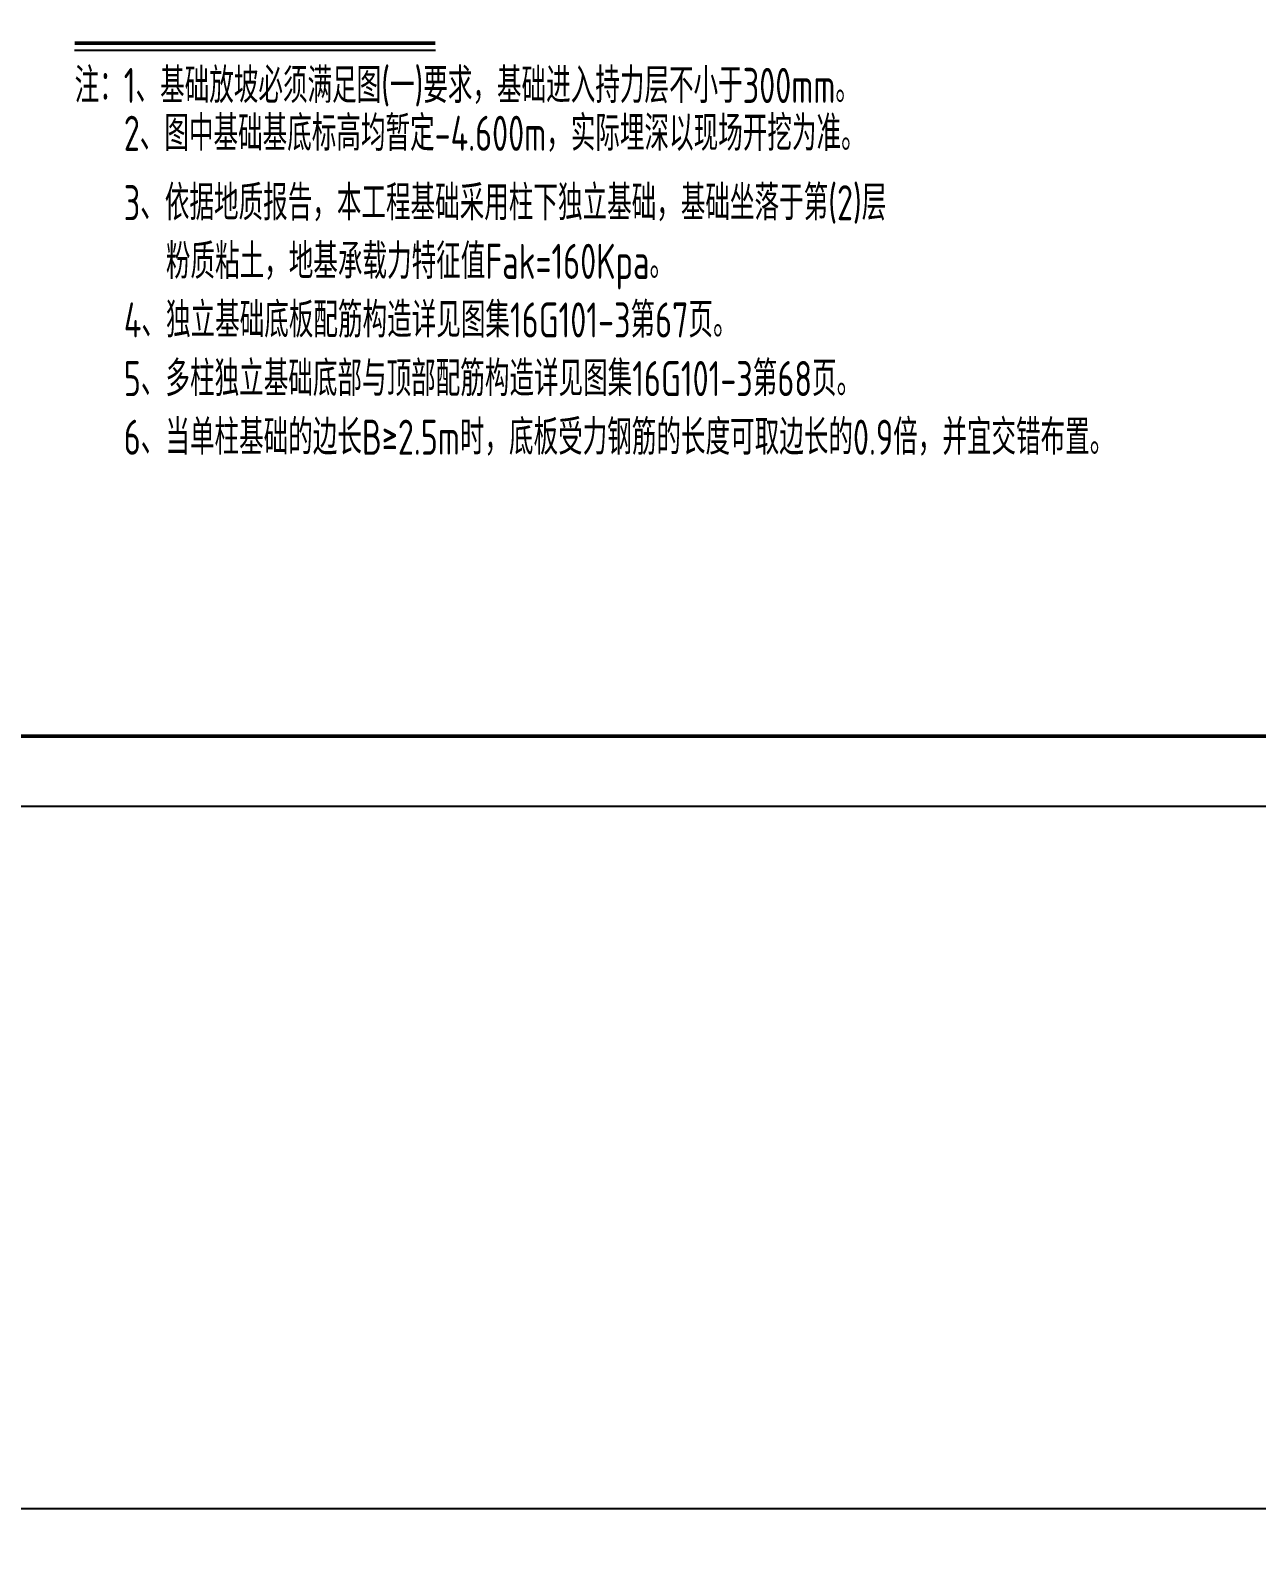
# Model space of a CAD drawing. Extents: x 9731685 to 18866768, y -962146 to 194094.
# Drawn here: x 9799583 to 9817053, y -7251 to 14347 of the extents above; entities that cross this region are included whole.
import ezdxf
from ezdxf.enums import TextEntityAlignment as Align

# ---------------------------------------------------------------- set-up
doc = ezdxf.new("R2010")
doc.units = 0
doc.header["$LTSCALE"] = 1000
for name, color, linetype in [('BORDER', 7, 'CONTINUOUS'), ('NUM', 7, 'CONTINUOUS'), ('TEXT', 7, 'CONTINUOUS')]:
    doc.layers.add(name, color=color, linetype=linetype)
doc.styles.add('TSSD_Rein', font='Tssdeng.shx', dxfattribs={"width": 0.7, "bigfont": 'hztxt.shx'})

msp = doc.modelspace()

# ---------------------------------------------------------------- linework, layer by layer
at = {"layer": 'BORDER'}
for points in [[(9777056.8, 3293.7), (9777056.8, 45293.7), (9836456.8, 45293.7), (9836456.8, 3293.7)], [(9777056.8, -48706.3), (9777056.8, -6706.3), (9836456.8, -6706.3), (9836456.8, -48706.3)]]:
    msp.add_lwpolyline(points, close=True, dxfattribs=at)
at = {"layer": 'BORDER', "const_width": 50}
msp.add_lwpolyline([(9779556.8, 4293.7), (9779556.8, 44293.7), (9835456.8, 44293.7), (9835456.8, 4293.7)], close=True, dxfattribs=at)
at = {"layer": 'NUM', "const_width": 50}
msp.add_lwpolyline([(9800215, 14163.6), (9805355.2, 14163.6)], dxfattribs=at)
at = {"layer": 'NUM'}
msp.add_lwpolyline([(9800215, 14063.6), (9805355.2, 14063.6)], dxfattribs=at)

# ---------------------------------------------------------------- texts
at = {"layer": 'TEXT', "style": 'TSSD_Rein', "width": 0.7}
msp.add_text('注：1、基础放坡必须满足图(一)要求，基础进入持力层不小于300mm。', height=500, dxfattribs=at).set_placement((9800215, 13311.7))
msp.add_text('2、图中基础基底标高均暂定-4.600m，实际埋深以现场开挖为准。', height=500, dxfattribs=at).set_placement((9800915, 12480.6), align=Align.BOTTOM_LEFT)
at = {"layer": 'TEXT', "ltscale": 99, "style": 'TSSD_Rein', "width": 0.7}
for s, p in [('3、依据地质报告，本工程基础采用柱下独立基础，基础坐落于第(2)层', (9800915, 11641.7)), ('粉质粘土，地基承载力特征值Fak=160Kpa。', (9801515, 10806.7)), ('4、独立基础底板配筋构造详见图集16G101-3第67页。', (9800915, 9971.7)), ('5、多柱独立基础底部与顶部配筋构造详见图集16G101-3第68页。', (9800915, 9136.7)), ('6、当单柱基础的边长B≥2.5m时，底板受力钢筋的长度可取边长的0.9倍，并宜交错布置。', (9800915, 8301.7))]:
    msp.add_text(s, height=500, dxfattribs=at).set_placement(p)

doc.saveas('drawing.dxf')
